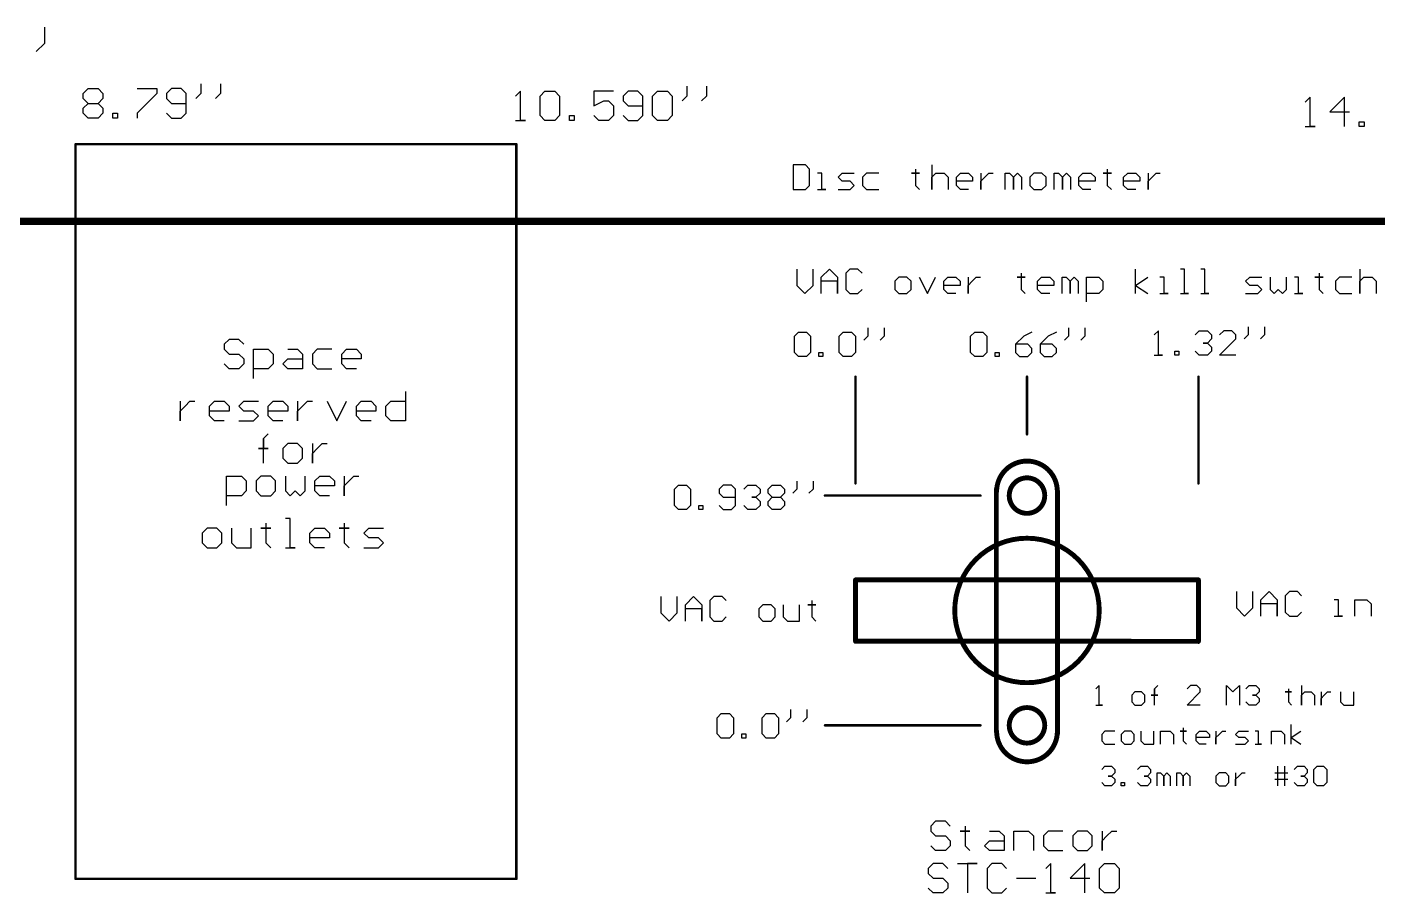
# Model space of a CAD drawing. Extents: x 0.1 to 22.4, y 0.2 to 23.3.
# Drawn here: x 10.59 to 16.11, y 12.63 to 16.16 of the extents above; entities that cross this region are included whole.
import ezdxf

# ---------------------------------------------------------------- set-up
doc = ezdxf.new("R2010")
doc.units = 0
doc.header["$MEASUREMENT"] = 0
for name, color, linetype in [('BOTTOMLAYER', 5, 'CONTINUOUS'), ('MECHANICAL1', 6, 'CONTINUOUS'), ('TOPOVERLAY', 2, 'CONTINUOUS')]:
    doc.layers.add(name, color=color, linetype=linetype)

msp = doc.modelspace()

# ---------------------------------------------------------------- linework, layer by layer
at = {"layer": 'BOTTOMLAYER'}
for p, q in [((14.9693, 13.475), (14.956, 13.4616)), ((14.9693, 13.395), (14.9693, 13.475)), ((15.1959, 13.4616), (15.2093, 13.475)), ((15.1959, 13.395), (15.1959, 13.4616)), ((15.1959, 13.4616), (15.1959, 13.435)), ((15.1959, 13.435), (15.1959, 13.4616)), ((15.3425, 13.475), (15.3292, 13.4616)), ((15.3692, 13.475), (15.3425, 13.475)), ((15.3825, 13.4616), (15.3692, 13.475)), ((15.3825, 13.4483), (15.3825, 13.4616)), ((15.4892, 13.395), (15.4892, 13.475)), ((15.4892, 13.475), (15.5158, 13.4483)), ((15.5158, 13.4483), (15.5425, 13.475)), ((15.5425, 13.475), (15.5425, 13.395)), ((15.5691, 13.4616), (15.5825, 13.475)), ((15.5825, 13.475), (15.6091, 13.475)), ((15.6091, 13.475), (15.6225, 13.4616)), ((15.6225, 13.4616), (15.6225, 13.4483)), ((15.7424, 13.4616), (15.7424, 13.4483)), ((15.7957, 13.475), (15.7957, 13.395)), ((15.1159, 13.4483), (15.1026, 13.435)), ((15.1026, 13.435), (15.1026, 13.4083)), ((15.1026, 13.4083), (15.1159, 13.395)), ((15.1426, 13.4483), (15.1159, 13.4483)), ((15.1559, 13.435), (15.1426, 13.4483)), ((15.1426, 13.395), (15.1559, 13.4083)), ((15.1559, 13.4083), (15.1559, 13.435)), ((15.1959, 13.435), (15.1826, 13.435)), ((15.1826, 13.435), (15.2093, 13.435)), ((15.2093, 13.435), (15.1959, 13.435)), ((15.3292, 13.395), (15.3825, 13.4483)), ((15.5825, 13.395), (15.5691, 13.4083)), ((15.6091, 13.435), (15.5958, 13.435)), ((15.5958, 13.435), (15.6091, 13.435)), ((15.6225, 13.4483), (15.6091, 13.435)), ((15.6091, 13.435), (15.6225, 13.4217)), ((15.6225, 13.4083), (15.6091, 13.395)), ((15.6225, 13.4217), (15.6225, 13.4083)), ((15.7424, 13.4483), (15.7291, 13.4483)), ((15.7291, 13.4483), (15.7557, 13.4483)), ((15.7557, 13.4483), (15.7424, 13.4483)), ((15.7424, 13.4483), (15.7424, 13.4083)), ((15.7424, 13.4083), (15.7557, 13.395)), ((15.7957, 13.435), (15.8091, 13.4483)), ((15.7957, 13.395), (15.7957, 13.435)), ((15.8091, 13.4483), (15.8357, 13.4483)), ((15.8357, 13.4483), (15.849, 13.435)), ((15.849, 13.435), (15.849, 13.395)), ((15.8757, 13.4483), (15.8757, 13.395)), ((15.8757, 13.4217), (15.889, 13.435)), ((15.8757, 13.395), (15.8757, 13.4217)), ((15.889, 13.435), (15.9024, 13.4483)), ((15.9024, 13.4483), (15.9157, 13.4483)), ((15.9557, 13.4483), (15.9557, 13.4083)), ((15.9557, 13.4083), (15.969, 13.395)), ((16.009, 13.395), (16.009, 13.4483)), ((14.956, 13.395), (14.9827, 13.395)), ((14.9827, 13.395), (14.9693, 13.395)), ((15.1159, 13.395), (15.1426, 13.395)), ((15.3825, 13.395), (15.3292, 13.395)), ((15.6091, 13.395), (15.5825, 13.395)), ((15.969, 13.395), (16.009, 13.395)), ((15.3132, 13.3016), (15.3132, 13.2883)), ((15.7531, 13.235), (15.7531, 13.315)), ((14.9933, 13.2883), (14.98, 13.275)), ((14.98, 13.275), (14.98, 13.2483)), ((14.98, 13.2483), (14.9933, 13.235)), ((15.0333, 13.2883), (14.9933, 13.2883)), ((15.0733, 13.2883), (15.06, 13.275)), ((15.06, 13.275), (15.06, 13.2483)), ((15.06, 13.2483), (15.0733, 13.235)), ((15.1, 13.2883), (15.0733, 13.2883)), ((15.1133, 13.275), (15.1, 13.2883)), ((15.1, 13.235), (15.1133, 13.2483)), ((15.1133, 13.2483), (15.1133, 13.275)), ((15.1399, 13.2883), (15.1399, 13.2483)), ((15.1399, 13.2483), (15.1533, 13.235)), ((15.1933, 13.235), (15.1933, 13.2883)), ((15.2199, 13.235), (15.2199, 13.2883)), ((15.2199, 13.2883), (15.2599, 13.2883)), ((15.2599, 13.2883), (15.2732, 13.275)), ((15.2732, 13.275), (15.2732, 13.235)), ((15.3132, 13.2883), (15.2999, 13.2883)), ((15.2999, 13.2883), (15.3266, 13.2883)), ((15.3266, 13.2883), (15.3132, 13.2883)), ((15.3132, 13.2883), (15.3132, 13.2483)), ((15.3132, 13.2483), (15.3266, 13.235)), ((15.3665, 13.275), (15.3799, 13.2883)), ((15.3665, 13.2483), (15.3665, 13.275)), ((15.4199, 13.2617), (15.3665, 13.2617)), ((15.3799, 13.235), (15.3665, 13.2483)), ((15.3799, 13.2883), (15.4065, 13.2883)), ((15.4065, 13.2883), (15.4199, 13.275)), ((15.4199, 13.275), (15.4199, 13.2617)), ((15.4465, 13.2883), (15.4465, 13.235)), ((15.4465, 13.2617), (15.4598, 13.275)), ((15.4465, 13.235), (15.4465, 13.2617)), ((15.4598, 13.275), (15.4732, 13.2883)), ((15.4732, 13.2883), (15.4865, 13.2883)), ((15.5265, 13.275), (15.5398, 13.2883)), ((15.5398, 13.2617), (15.5265, 13.275)), ((15.5398, 13.2883), (15.5798, 13.2883)), ((15.5665, 13.2617), (15.5398, 13.2617)), ((15.5798, 13.2483), (15.5665, 13.2617)), ((15.5665, 13.235), (15.5798, 13.2483)), ((15.6198, 13.2883), (15.6065, 13.2883)), ((15.6198, 13.235), (15.6198, 13.2883)), ((15.6731, 13.235), (15.6731, 13.2883)), ((15.6731, 13.2883), (15.7131, 13.2883)), ((15.7131, 13.2883), (15.7264, 13.275)), ((15.7264, 13.275), (15.7264, 13.235)), ((15.7531, 13.2617), (15.7931, 13.2883)), ((15.7531, 13.2617), (15.7931, 13.235)), ((14.9933, 13.235), (15.0333, 13.235)), ((15.0733, 13.235), (15.1, 13.235)), ((15.1533, 13.235), (15.1933, 13.235)), ((15.4065, 13.235), (15.3799, 13.235)), ((15.5265, 13.235), (15.5665, 13.235)), ((15.6065, 13.235), (15.6331, 13.235)), ((15.6331, 13.235), (15.6198, 13.235)), ((14.98, 13.1316), (14.9933, 13.145)), ((14.9933, 13.145), (15.02, 13.145)), ((15.02, 13.145), (15.0333, 13.1316)), ((15.0333, 13.1316), (15.0333, 13.1183)), ((15.1266, 13.1316), (15.1399, 13.145)), ((15.1399, 13.145), (15.1666, 13.145)), ((15.1666, 13.145), (15.1799, 13.1316)), ((15.1799, 13.1316), (15.1799, 13.1183)), ((15.6998, 13.065), (15.6998, 13.145)), ((15.7264, 13.145), (15.7264, 13.065)), ((15.7664, 13.1316), (15.7797, 13.145)), ((15.7797, 13.145), (15.8064, 13.145)), ((15.8064, 13.145), (15.8197, 13.1316)), ((15.8197, 13.1316), (15.8197, 13.1183)), ((15.8464, 13.1316), (15.8597, 13.145)), ((15.8464, 13.0783), (15.8464, 13.1316)), ((15.8597, 13.145), (15.8864, 13.145)), ((15.8864, 13.145), (15.8997, 13.1316)), ((15.8997, 13.1316), (15.8997, 13.0783)), ((14.9933, 13.065), (14.98, 13.0783)), ((15.02, 13.105), (15.0067, 13.105)), ((15.0067, 13.105), (15.02, 13.105)), ((15.0333, 13.1183), (15.02, 13.105)), ((15.02, 13.105), (15.0333, 13.0917)), ((15.0333, 13.0783), (15.02, 13.065)), ((15.0333, 13.0917), (15.0333, 13.0783)), ((15.06, 13.065), (15.06, 13.0783)), ((15.06, 13.0783), (15.0733, 13.0783)), ((15.0733, 13.0783), (15.0733, 13.065)), ((15.1399, 13.065), (15.1266, 13.0783)), ((15.1666, 13.105), (15.1533, 13.105)), ((15.1533, 13.105), (15.1666, 13.105)), ((15.1799, 13.1183), (15.1666, 13.105)), ((15.1666, 13.105), (15.1799, 13.0917)), ((15.1799, 13.0783), (15.1666, 13.065)), ((15.1799, 13.0917), (15.1799, 13.0783)), ((15.2066, 13.065), (15.2066, 13.1183)), ((15.2066, 13.1183), (15.2199, 13.1183)), ((15.2199, 13.1183), (15.2333, 13.105)), ((15.2333, 13.105), (15.2466, 13.1183)), ((15.2333, 13.105), (15.2333, 13.065)), ((15.2333, 13.065), (15.2333, 13.105)), ((15.2466, 13.1183), (15.2599, 13.105)), ((15.2599, 13.105), (15.2599, 13.065)), ((15.2866, 13.065), (15.2866, 13.1183)), ((15.2866, 13.1183), (15.2999, 13.1183)), ((15.2999, 13.1183), (15.3132, 13.105)), ((15.3132, 13.105), (15.3266, 13.1183)), ((15.3132, 13.105), (15.3132, 13.065)), ((15.3132, 13.065), (15.3132, 13.105)), ((15.3266, 13.1183), (15.3399, 13.105)), ((15.3399, 13.105), (15.3399, 13.065)), ((15.4598, 13.1183), (15.4465, 13.105)), ((15.4465, 13.105), (15.4465, 13.0783)), ((15.4465, 13.0783), (15.4598, 13.065)), ((15.4865, 13.1183), (15.4598, 13.1183)), ((15.4998, 13.105), (15.4865, 13.1183)), ((15.4865, 13.065), (15.4998, 13.0783)), ((15.4998, 13.0783), (15.4998, 13.105)), ((15.5265, 13.1183), (15.5265, 13.065)), ((15.5265, 13.0917), (15.5398, 13.105)), ((15.5265, 13.065), (15.5265, 13.0917)), ((15.5398, 13.105), (15.5531, 13.1183)), ((15.5531, 13.1183), (15.5665, 13.1183)), ((15.6864, 13.1183), (15.7264, 13.1183)), ((15.6864, 13.0917), (15.7398, 13.0917)), ((15.7264, 13.1183), (15.7398, 13.1183)), ((15.7797, 13.065), (15.7664, 13.0783)), ((15.8064, 13.105), (15.7931, 13.105)), ((15.7931, 13.105), (15.8064, 13.105)), ((15.8197, 13.1183), (15.8064, 13.105)), ((15.8064, 13.105), (15.8197, 13.0917)), ((15.8197, 13.0783), (15.8064, 13.065)), ((15.8197, 13.0917), (15.8197, 13.0783)), ((15.8597, 13.065), (15.8464, 13.0783)), ((15.8997, 13.0783), (15.8864, 13.065)), ((15.02, 13.065), (14.9933, 13.065)), ((15.0733, 13.065), (15.06, 13.065)), ((15.1666, 13.065), (15.1399, 13.065)), ((15.4598, 13.065), (15.4865, 13.065)), ((15.8064, 13.065), (15.7797, 13.065)), ((15.8864, 13.065), (15.8597, 13.065))]:
    msp.add_line(p, q, dxfattribs=at)
for points, const_width in [([(14.7475, 14.25, 1), (14.6025, 14.25, 1)], 0.02), ([(14.5975, 14.25, 1), (14.6075, 14.25, 1)], 0.01), ([(14.7425, 14.25, 1), (14.7525, 14.25, 1)], 0.01), ([(14.7475, 13.312, 1), (14.6025, 13.312, 1)], 0.02), ([(14.5975, 13.312, 1), (14.6075, 13.312, 1)], 0.01), ([(14.7425, 13.312, 1), (14.7525, 13.312, 1)], 0.01)]:
    msp.add_lwpolyline(points, format="xyb", close=True, dxfattribs=dict(at, const_width=const_width))
at = {"layer": 'MECHANICAL1'}
for p, q in [((10.8216, 15.8916), (10.8416, 15.9116)), ((10.8216, 15.8716), (10.8216, 15.8916)), ((10.8416, 15.9116), (10.8816, 15.9116)), ((10.8816, 15.9116), (10.9015, 15.8916)), ((10.9015, 15.8916), (10.9015, 15.8716)), ((11.0415, 15.9116), (11.1215, 15.9116)), ((11.1215, 15.8916), (11.0415, 15.8116)), ((11.1215, 15.9116), (11.1215, 15.8916)), ((11.1815, 15.9116), (11.1615, 15.8916)), ((11.1615, 15.8916), (11.1615, 15.8716)), ((11.2214, 15.9116), (11.1815, 15.9116)), ((11.2414, 15.8916), (11.2214, 15.9116)), ((11.2414, 15.8116), (11.2414, 15.8916)), ((11.3014, 15.8916), (11.2814, 15.8716)), ((11.3014, 15.9316), (11.3014, 15.8916)), ((11.3814, 15.8916), (11.3614, 15.8716)), ((11.3814, 15.9316), (11.3814, 15.8916)), ((12.6066, 15.9016), (12.5866, 15.8816)), ((12.6066, 15.7817), (12.6066, 15.9016)), ((12.6866, 15.8816), (12.7066, 15.9016)), ((12.7066, 15.9016), (12.7466, 15.9016)), ((12.7466, 15.9016), (12.7666, 15.8816)), ((12.9865, 15.9016), (12.9065, 15.9016)), ((12.9065, 15.9016), (12.9065, 15.8416)), ((13.0465, 15.9016), (13.0265, 15.8816)), ((13.0864, 15.9016), (13.0465, 15.9016)), ((13.1064, 15.8816), (13.0864, 15.9016)), ((13.1464, 15.8816), (13.1664, 15.9016)), ((13.1664, 15.9016), (13.2064, 15.9016)), ((13.2064, 15.9016), (13.2264, 15.8816)), ((13.2864, 15.9216), (13.2864, 15.8816)), ((13.3664, 15.9216), (13.3664, 15.8816)), ((10.8416, 15.8516), (10.8216, 15.8716)), ((10.8216, 15.8316), (10.8416, 15.8516)), ((10.8416, 15.8516), (10.8816, 15.8516)), ((10.9015, 15.8716), (10.8816, 15.8516)), ((10.8816, 15.8516), (10.9015, 15.8316)), ((11.1615, 15.8716), (11.1815, 15.8516)), ((11.1815, 15.8516), (11.2414, 15.8516)), ((12.6866, 15.8016), (12.6866, 15.8816)), ((12.7666, 15.8816), (12.7666, 15.8016)), ((12.9065, 15.8416), (12.9465, 15.8616)), ((12.9465, 15.8616), (12.9665, 15.8616)), ((12.9665, 15.8616), (12.9865, 15.8416)), ((12.9865, 15.8416), (12.9865, 15.8016)), ((13.0265, 15.8816), (13.0265, 15.8616)), ((13.0265, 15.8616), (13.0465, 15.8416)), ((13.0465, 15.8416), (13.1064, 15.8416)), ((13.1064, 15.8016), (13.1064, 15.8816)), ((13.1464, 15.8016), (13.1464, 15.8816)), ((13.2264, 15.8816), (13.2264, 15.8016)), ((13.2864, 15.8816), (13.2664, 15.8616)), ((13.3664, 15.8816), (13.3464, 15.8616)), ((15.8316, 15.8766), (15.8116, 15.8566)), ((15.8316, 15.7567), (15.8316, 15.8766)), ((15.9716, 15.8766), (15.9116, 15.8166)), ((15.9716, 15.7567), (15.9716, 15.8766)), ((10.8216, 15.8116), (10.8216, 15.8316)), ((10.8416, 15.7917), (10.8216, 15.8116)), ((10.8816, 15.7917), (10.8416, 15.7917)), ((10.9015, 15.8116), (10.8816, 15.7917)), ((10.9015, 15.8316), (10.9015, 15.8116)), ((10.9415, 15.7917), (10.9415, 15.8116)), ((10.9415, 15.8116), (10.9615, 15.8116)), ((10.9615, 15.7917), (10.9415, 15.7917)), ((10.9615, 15.8116), (10.9615, 15.7917)), ((11.0415, 15.8116), (11.0415, 15.7917)), ((11.1615, 15.8116), (11.1815, 15.7917)), ((11.1815, 15.7917), (11.2214, 15.7917)), ((11.2214, 15.7917), (11.2414, 15.8116)), ((12.5866, 15.7817), (12.6266, 15.7817)), ((12.6266, 15.7817), (12.6066, 15.7817)), ((12.7066, 15.7817), (12.6866, 15.8016)), ((12.7466, 15.7817), (12.7066, 15.7817)), ((12.7666, 15.8016), (12.7466, 15.7817)), ((12.8065, 15.7817), (12.8065, 15.8016)), ((12.8065, 15.8016), (12.8265, 15.8016)), ((12.8265, 15.7817), (12.8065, 15.7817)), ((12.8265, 15.8016), (12.8265, 15.7817)), ((12.9265, 15.7817), (12.9065, 15.8016)), ((12.9665, 15.7817), (12.9265, 15.7817)), ((12.9865, 15.8016), (12.9665, 15.7817)), ((13.0265, 15.8016), (13.0465, 15.7817)), ((13.0465, 15.7817), (13.0864, 15.7817)), ((13.0864, 15.7817), (13.1064, 15.8016)), ((13.1664, 15.7817), (13.1464, 15.8016)), ((13.2064, 15.7817), (13.1664, 15.7817)), ((13.2264, 15.8016), (13.2064, 15.7817)), ((15.9116, 15.8166), (15.9916, 15.8166)), ((15.8116, 15.7567), (15.8516, 15.7567)), ((15.8516, 15.7567), (15.8316, 15.7567)), ((16.0315, 15.7567), (16.0315, 15.7766)), ((16.0315, 15.7766), (16.0515, 15.7766)), ((16.0515, 15.7567), (16.0315, 15.7567)), ((16.0515, 15.7766), (16.0515, 15.7567))]:
    msp.add_line(p, q, dxfattribs=at)
for points, const_width in [([(10.79, 15.685), (12.59, 15.685)], 0.01), ([(10.79, 12.685), (10.79, 15.685)], 0.01), ([(12.59, 12.685), (12.59, 15.685)], 0.01), ([(2, 15.37), (18.45, 15.37)], 0.03), ([(13.975, 14.3), (13.975, 14.7355)], 0.01), ([(14.675, 14.5), (14.675, 14.7355)], 0.01), ([(15.375, 14.3), (15.375, 14.7355)], 0.01), ([(13.85, 14.25), (14.485, 14.25)], 0.01), ([(14.55, 13.287), (14.55, 14.275)], 0.02), ([(14.8, 13.28), (14.8, 14.267)], 0.02), ([(13.975, 13.655), (13.975, 13.906)], 0.02), ([(13.975, 13.906), (15.375, 13.906)], 0.02), ([(15.375, 13.6545), (15.375, 13.9055)], 0.02), ([(13.975, 13.656), (15.375, 13.655)], 0.02), ([(13.85, 13.312), (14.485, 13.312)], 0.01), ([(10.79, 12.685), (12.59, 12.685)], 0.01)]:
    msp.add_lwpolyline(points, dxfattribs=dict(at, const_width=const_width))
for points, const_width in [([(10.7875, 15.685, 1), (10.7925, 15.685, 1)], 0.005), ([(10.7875, 15.685, 1), (10.7925, 15.685, 1)], 0.005), ([(12.5875, 15.685, 1), (12.5925, 15.685, 1)], 0.005), ([(12.5875, 15.685, 1), (12.5925, 15.685, 1)], 0.005), ([(13.9725, 14.7355, 1), (13.9775, 14.7355, 1)], 0.005), ([(14.6725, 14.7355, 1), (14.6775, 14.7355, 1)], 0.005), ([(15.3725, 14.7355, 1), (15.3775, 14.7355, 1)], 0.005), ([(14.6725, 14.5, 1), (14.6775, 14.5, 1)], 0.005), ([(13.9725, 14.3, 1), (13.9775, 14.3, 1)], 0.005), ([(15.3725, 14.3, 1), (15.3775, 14.3, 1)], 0.005), ([(13.8475, 14.25, 1), (13.8525, 14.25, 1)], 0.005), ([(14.4825, 14.25, 1), (14.4875, 14.25, 1)], 0.005), ([(14.545, 14.275, 1), (14.555, 14.275, 1)], 0.01), ([(14.546, 14.267, 1), (14.556, 14.267, 1)], 0.01), ([(14.794, 14.267, 1), (14.804, 14.267, 1)], 0.01), ([(14.795, 14.267, 1), (14.805, 14.267, 1)], 0.01), ([(14.97, 13.781, 1), (14.38, 13.781, 1)], 0.02), ([(13.97, 13.906, 1), (13.98, 13.906, 1)], 0.01), ([(13.97, 13.906, 1), (13.98, 13.906, 1)], 0.01), ([(15.37, 13.906, 1), (15.38, 13.906, 1)], 0.01), ([(15.37, 13.9055, 1), (15.38, 13.9055, 1)], 0.01), ([(14.375, 13.781, 1), (14.385, 13.781, 1)], 0.01), ([(14.965, 13.781, 1), (14.975, 13.781, 1)], 0.01), ([(13.97, 13.656, 1), (13.98, 13.656, 1)], 0.01), ([(13.97, 13.655, 1), (13.98, 13.655, 1)], 0.01), ([(15.37, 13.655, 1), (15.38, 13.655, 1)], 0.01), ([(15.37, 13.6545, 1), (15.38, 13.6545, 1)], 0.01), ([(13.8475, 13.312, 1), (13.8525, 13.312, 1)], 0.005), ([(14.4825, 13.312, 1), (14.4875, 13.312, 1)], 0.005), ([(14.545, 13.287, 1), (14.555, 13.287, 1)], 0.01), ([(14.546, 13.287, 1), (14.556, 13.287, 1)], 0.01), ([(14.794, 13.287, 1), (14.804, 13.287, 1)], 0.01), ([(14.795, 13.28, 1), (14.805, 13.28, 1)], 0.01), ([(10.7875, 12.685, 1), (10.7925, 12.685, 1)], 0.005), ([(10.7875, 12.685, 1), (10.7925, 12.685, 1)], 0.005), ([(12.5875, 12.685, 1), (12.5925, 12.685, 1)], 0.005), ([(12.5875, 12.685, 1), (12.5925, 12.685, 1)], 0.005)]:
    msp.add_lwpolyline(points, format="xyb", close=True, dxfattribs=dict(at, const_width=const_width))
at = {"layer": 'MECHANICAL1', "const_width": 0.02}
for points in [[(14.551, 14.267, -1), (14.799, 14.267)], [(14.799, 13.287, -1), (14.551, 13.287)]]:
    msp.add_lwpolyline(points, format="xyb", dxfattribs=at)
at = {"layer": 'TOPOVERLAY'}
for p, q in [((10.663, 16.1633), (10.663, 16.0966)), ((10.663, 16.0966), (10.6297, 16.0633)), ((13.72, 15.6), (13.72, 15.5)), ((13.77, 15.6), (13.72, 15.6)), ((13.7866, 15.5833), (13.77, 15.6)), ((13.7866, 15.5167), (13.7866, 15.5833)), ((13.8366, 15.5666), (13.82, 15.5666)), ((13.8366, 15.5), (13.8366, 15.5666)), ((13.9033, 15.55), (13.9199, 15.5666)), ((13.9199, 15.5666), (13.9699, 15.5666)), ((14.0199, 15.5666), (14.0032, 15.55)), ((14.0699, 15.5666), (14.0199, 15.5666)), ((14.2198, 15.5666), (14.2032, 15.5666)), ((14.2032, 15.5666), (14.2365, 15.5666)), ((14.2198, 15.5833), (14.2198, 15.5666)), ((14.2365, 15.5666), (14.2198, 15.5666)), ((14.2198, 15.5666), (14.2198, 15.5167)), ((14.2865, 15.6), (14.2865, 15.5)), ((14.2865, 15.55), (14.3031, 15.5666)), ((14.3031, 15.5666), (14.3365, 15.5666)), ((14.3365, 15.5666), (14.3531, 15.55)), ((14.3865, 15.55), (14.4031, 15.5666)), ((14.4031, 15.5666), (14.4364, 15.5666)), ((14.4364, 15.5666), (14.4531, 15.55)), ((14.4864, 15.5666), (14.4864, 15.5)), ((14.5031, 15.55), (14.5197, 15.5666)), ((14.5197, 15.5666), (14.5364, 15.5666)), ((14.5864, 15.5), (14.5864, 15.5666)), ((14.5864, 15.5666), (14.603, 15.5666)), ((14.603, 15.5666), (14.6197, 15.55)), ((14.6197, 15.55), (14.6364, 15.5666)), ((14.6364, 15.5666), (14.653, 15.55)), ((14.703, 15.5666), (14.6864, 15.55)), ((14.7363, 15.5666), (14.703, 15.5666)), ((14.753, 15.55), (14.7363, 15.5666)), ((14.7863, 15.5), (14.7863, 15.5666)), ((14.7863, 15.5666), (14.803, 15.5666)), ((14.803, 15.5666), (14.8196, 15.55)), ((14.8196, 15.55), (14.8363, 15.5666)), ((14.8363, 15.5666), (14.853, 15.55)), ((14.8863, 15.55), (14.903, 15.5666)), ((14.903, 15.5666), (14.9363, 15.5666)), ((14.9363, 15.5666), (14.9529, 15.55)), ((15.0029, 15.5666), (14.9863, 15.5666)), ((14.9863, 15.5666), (15.0196, 15.5666)), ((15.0029, 15.5833), (15.0029, 15.5666)), ((15.0196, 15.5666), (15.0029, 15.5666)), ((15.0029, 15.5666), (15.0029, 15.5167)), ((15.0696, 15.55), (15.0862, 15.5666)), ((15.0862, 15.5666), (15.1195, 15.5666)), ((15.1195, 15.5666), (15.1362, 15.55)), ((15.1695, 15.5666), (15.1695, 15.5)), ((15.1862, 15.55), (15.2029, 15.5666)), ((15.2029, 15.5666), (15.2195, 15.5666)), ((13.77, 15.5), (13.7866, 15.5167)), ((13.9199, 15.5333), (13.9033, 15.55)), ((13.9533, 15.5333), (13.9199, 15.5333)), ((13.9699, 15.5167), (13.9533, 15.5333)), ((13.9533, 15.5), (13.9699, 15.5167)), ((14.0032, 15.55), (14.0032, 15.5167)), ((14.0032, 15.5167), (14.0199, 15.5)), ((14.2198, 15.5167), (14.2365, 15.5)), ((14.2865, 15.5), (14.2865, 15.55)), ((14.3531, 15.55), (14.3531, 15.5)), ((14.3865, 15.5167), (14.3865, 15.55)), ((14.4531, 15.5333), (14.3865, 15.5333)), ((14.4031, 15.5), (14.3865, 15.5167)), ((14.4531, 15.55), (14.4531, 15.5333)), ((14.4864, 15.5333), (14.5031, 15.55)), ((14.4864, 15.5), (14.4864, 15.5333)), ((14.6197, 15.55), (14.6197, 15.5)), ((14.6197, 15.5), (14.6197, 15.55)), ((14.653, 15.55), (14.653, 15.5)), ((14.6864, 15.55), (14.6864, 15.5167)), ((14.6864, 15.5167), (14.703, 15.5)), ((14.7363, 15.5), (14.753, 15.5167)), ((14.753, 15.5167), (14.753, 15.55)), ((14.8196, 15.55), (14.8196, 15.5)), ((14.8196, 15.5), (14.8196, 15.55)), ((14.853, 15.55), (14.853, 15.5)), ((14.8863, 15.5167), (14.8863, 15.55)), ((14.9529, 15.5333), (14.8863, 15.5333)), ((14.903, 15.5), (14.8863, 15.5167)), ((14.9529, 15.55), (14.9529, 15.5333)), ((15.0029, 15.5167), (15.0196, 15.5)), ((15.0696, 15.5167), (15.0696, 15.55)), ((15.1362, 15.5333), (15.0696, 15.5333)), ((15.0862, 15.5), (15.0696, 15.5167)), ((15.1362, 15.55), (15.1362, 15.5333)), ((15.1695, 15.5333), (15.1862, 15.55)), ((15.1695, 15.5), (15.1695, 15.5333)), ((13.72, 15.5), (13.77, 15.5)), ((13.82, 15.5), (13.8533, 15.5)), ((13.8533, 15.5), (13.8366, 15.5)), ((13.9033, 15.5), (13.9533, 15.5)), ((14.0199, 15.5), (14.0699, 15.5)), ((14.4364, 15.5), (14.4031, 15.5)), ((14.703, 15.5), (14.7363, 15.5)), ((14.9363, 15.5), (14.903, 15.5)), ((15.1195, 15.5), (15.0862, 15.5)), ((13.735, 15.175), (13.735, 15.1083)), ((13.8016, 15.1083), (13.8016, 15.175)), ((13.835, 15.1416), (13.8683, 15.175)), ((13.8683, 15.175), (13.9016, 15.1416)), ((13.9516, 15.175), (13.9349, 15.1583)), ((13.9849, 15.175), (13.9516, 15.175)), ((14.0016, 15.1583), (13.9849, 15.175)), ((15.1179, 15.075), (15.1179, 15.175)), ((15.3178, 15.175), (15.3012, 15.175)), ((15.3178, 15.075), (15.3178, 15.175)), ((15.4011, 15.175), (15.3845, 15.175)), ((15.4011, 15.075), (15.4011, 15.175)), ((16.0343, 15.175), (16.0343, 15.075)), ((13.835, 15.075), (13.835, 15.1416)), ((13.9016, 15.125), (13.835, 15.125)), ((13.9016, 15.1416), (13.9016, 15.075)), ((13.9016, 15.075), (13.9016, 15.125)), ((13.9349, 15.1583), (13.9349, 15.0917)), ((14.1515, 15.1416), (14.1349, 15.125)), ((14.1349, 15.125), (14.1349, 15.0917)), ((14.1849, 15.1416), (14.1515, 15.1416)), ((14.2015, 15.125), (14.1849, 15.1416)), ((14.2015, 15.0917), (14.2015, 15.125)), ((14.2348, 15.1416), (14.2682, 15.075)), ((14.2682, 15.075), (14.3015, 15.1416)), ((14.3348, 15.125), (14.3515, 15.1416)), ((14.3348, 15.0917), (14.3348, 15.125)), ((14.3515, 15.1416), (14.3848, 15.1416)), ((14.3848, 15.1416), (14.4015, 15.125)), ((14.4015, 15.125), (14.4015, 15.1083)), ((14.4348, 15.1416), (14.4348, 15.075)), ((14.4348, 15.1083), (14.4514, 15.125)), ((14.4514, 15.125), (14.4681, 15.1416)), ((14.4681, 15.1416), (14.4848, 15.1416)), ((14.6514, 15.1416), (14.6347, 15.1416)), ((14.6347, 15.1416), (14.668, 15.1416)), ((14.6514, 15.1583), (14.6514, 15.1416)), ((14.668, 15.1416), (14.6514, 15.1416)), ((14.6514, 15.1416), (14.6514, 15.0917)), ((14.718, 15.125), (14.7347, 15.1416)), ((14.718, 15.0917), (14.718, 15.125)), ((14.7347, 15.1416), (14.768, 15.1416)), ((14.768, 15.1416), (14.7847, 15.125)), ((14.7847, 15.125), (14.7847, 15.1083)), ((14.818, 15.075), (14.818, 15.1416)), ((14.818, 15.1416), (14.8346, 15.1416)), ((14.8346, 15.1416), (14.8513, 15.125)), ((14.8513, 15.125), (14.868, 15.1416)), ((14.8513, 15.125), (14.8513, 15.075)), ((14.8513, 15.075), (14.8513, 15.125)), ((14.868, 15.1416), (14.8846, 15.125)), ((14.8846, 15.125), (14.8846, 15.075)), ((14.918, 15.0417), (14.918, 15.1416)), ((14.918, 15.1416), (14.9679, 15.1416)), ((14.9679, 15.1416), (14.9846, 15.125)), ((14.9846, 15.125), (14.9846, 15.0917)), ((15.1179, 15.1083), (15.1679, 15.1416)), ((15.2345, 15.1416), (15.2179, 15.1416)), ((15.2345, 15.075), (15.2345, 15.1416)), ((15.5677, 15.125), (15.5844, 15.1416)), ((15.5844, 15.1083), (15.5677, 15.125)), ((15.5844, 15.1416), (15.6344, 15.1416)), ((15.6677, 15.1416), (15.6677, 15.0917)), ((15.7344, 15.0917), (15.7344, 15.1416)), ((15.7843, 15.1416), (15.7677, 15.1416)), ((15.7843, 15.075), (15.7843, 15.1416)), ((15.8676, 15.1416), (15.851, 15.1416)), ((15.851, 15.1416), (15.8843, 15.1416)), ((15.8676, 15.1583), (15.8676, 15.1416)), ((15.8843, 15.1416), (15.8676, 15.1416)), ((15.8676, 15.1416), (15.8676, 15.0917)), ((15.951, 15.1416), (15.9343, 15.125)), ((15.9343, 15.125), (15.9343, 15.0917)), ((16.0009, 15.1416), (15.951, 15.1416)), ((16.0343, 15.125), (16.0509, 15.1416)), ((16.0343, 15.075), (16.0343, 15.125)), ((16.0509, 15.1416), (16.0842, 15.1416)), ((16.0842, 15.1416), (16.1009, 15.125)), ((16.1009, 15.125), (16.1009, 15.075)), ((13.735, 15.1083), (13.7683, 15.075)), ((13.7683, 15.075), (13.8016, 15.1083)), ((13.9349, 15.0917), (13.9516, 15.075)), ((13.9516, 15.075), (13.9849, 15.075)), ((13.9849, 15.075), (14.0016, 15.0917)), ((14.1349, 15.0917), (14.1515, 15.075)), ((14.1515, 15.075), (14.1849, 15.075)), ((14.1849, 15.075), (14.2015, 15.0917)), ((14.4015, 15.1083), (14.3348, 15.1083)), ((14.3515, 15.075), (14.3348, 15.0917)), ((14.3848, 15.075), (14.3515, 15.075)), ((14.4348, 15.075), (14.4348, 15.1083)), ((14.6514, 15.0917), (14.668, 15.075)), ((14.7847, 15.1083), (14.718, 15.1083)), ((14.7347, 15.075), (14.718, 15.0917)), ((14.768, 15.075), (14.7347, 15.075)), ((14.9679, 15.075), (14.918, 15.075)), ((14.9846, 15.0917), (14.9679, 15.075)), ((15.1179, 15.1083), (15.1679, 15.075)), ((15.2179, 15.075), (15.2512, 15.075)), ((15.2512, 15.075), (15.2345, 15.075)), ((15.3012, 15.075), (15.3345, 15.075)), ((15.3345, 15.075), (15.3178, 15.075)), ((15.3845, 15.075), (15.4178, 15.075)), ((15.4178, 15.075), (15.4011, 15.075)), ((15.5677, 15.075), (15.6177, 15.075)), ((15.6177, 15.1083), (15.5844, 15.1083)), ((15.6344, 15.0917), (15.6177, 15.1083)), ((15.6177, 15.075), (15.6344, 15.0917)), ((15.6677, 15.0917), (15.6844, 15.075)), ((15.6844, 15.075), (15.701, 15.0917)), ((15.701, 15.0917), (15.7177, 15.075)), ((15.7177, 15.075), (15.7344, 15.0917)), ((15.7677, 15.075), (15.801, 15.075)), ((15.801, 15.075), (15.7843, 15.075)), ((15.8676, 15.0917), (15.8843, 15.075)), ((15.9343, 15.0917), (15.951, 15.075)), ((15.951, 15.075), (16.0009, 15.075)), ((13.725, 14.9013), (13.7417, 14.918)), ((13.725, 14.8347), (13.725, 14.9013)), ((13.7417, 14.918), (13.775, 14.918)), ((13.775, 14.918), (13.7916, 14.9013)), ((13.7916, 14.9013), (13.7916, 14.8347)), ((13.9083, 14.9013), (13.9249, 14.918)), ((13.9083, 14.8347), (13.9083, 14.9013)), ((13.9249, 14.918), (13.9583, 14.918)), ((13.9583, 14.918), (13.9749, 14.9013)), ((13.9749, 14.9013), (13.9749, 14.8347)), ((14.0249, 14.9013), (14.0082, 14.8846)), ((14.0249, 14.9346), (14.0249, 14.9013)), ((14.0915, 14.9013), (14.0749, 14.8846)), ((14.0915, 14.9346), (14.0915, 14.9013)), ((14.445, 14.9013), (14.4617, 14.918)), ((14.445, 14.8347), (14.445, 14.9013)), ((14.4617, 14.918), (14.495, 14.918)), ((14.495, 14.918), (14.5116, 14.9013)), ((14.5116, 14.9013), (14.5116, 14.8347)), ((14.6616, 14.9013), (14.6283, 14.868)), ((14.6949, 14.918), (14.6616, 14.9013)), ((14.7616, 14.9013), (14.7282, 14.868)), ((14.7949, 14.918), (14.7616, 14.9013)), ((14.8449, 14.9013), (14.8282, 14.8846)), ((14.8449, 14.9346), (14.8449, 14.9013)), ((14.9115, 14.9013), (14.8949, 14.8846)), ((14.9115, 14.9346), (14.9115, 14.9013)), ((15.2117, 14.923), (15.195, 14.9063)), ((15.2117, 14.823), (15.2117, 14.923)), ((15.3616, 14.9063), (15.3783, 14.923)), ((15.3783, 14.923), (15.4116, 14.923)), ((15.4116, 14.923), (15.4283, 14.9063)), ((15.4283, 14.9063), (15.4283, 14.8896)), ((15.4782, 14.923), (15.4616, 14.9063)), ((15.5116, 14.923), (15.4782, 14.923)), ((15.5282, 14.9063), (15.5116, 14.923)), ((15.5282, 14.8896), (15.5282, 14.9063)), ((15.5782, 14.9063), (15.5615, 14.8896)), ((15.5782, 14.9396), (15.5782, 14.9063)), ((15.6449, 14.9063), (15.6282, 14.8896)), ((15.6449, 14.9396), (15.6449, 14.9063)), ((11.4169, 14.888), (11.3969, 14.868)), ((11.3969, 14.868), (11.3969, 14.848)), ((11.3969, 14.848), (11.4169, 14.828)), ((11.4569, 14.888), (11.4169, 14.888)), ((11.4769, 14.868), (11.4569, 14.888)), ((11.5169, 14.728), (11.5169, 14.848)), ((11.5169, 14.848), (11.5769, 14.848)), ((11.5769, 14.848), (11.5969, 14.828)), ((11.6569, 14.848), (11.6968, 14.848)), ((11.6968, 14.848), (11.7168, 14.828)), ((11.7768, 14.848), (11.7568, 14.828)), ((11.8368, 14.848), (11.7768, 14.848)), ((11.8768, 14.828), (11.8968, 14.848)), ((11.8968, 14.848), (11.9368, 14.848)), ((11.9368, 14.848), (11.9568, 14.828)), ((14.6283, 14.868), (14.6283, 14.8347)), ((14.6783, 14.868), (14.6283, 14.868)), ((14.6949, 14.8513), (14.6783, 14.868)), ((14.6949, 14.8347), (14.6949, 14.8513)), ((14.7282, 14.868), (14.7282, 14.8347)), ((14.7782, 14.868), (14.7282, 14.868)), ((14.7949, 14.8513), (14.7782, 14.868)), ((14.7949, 14.8347), (14.7949, 14.8513)), ((15.2783, 14.823), (15.2783, 14.8397)), ((15.2783, 14.8397), (15.295, 14.8397)), ((15.295, 14.8397), (15.295, 14.823)), ((15.3783, 14.823), (15.3616, 14.8397)), ((15.4116, 14.873), (15.3949, 14.873)), ((15.3949, 14.873), (15.4116, 14.873)), ((15.4283, 14.8896), (15.4116, 14.873)), ((15.4116, 14.873), (15.4283, 14.8563)), ((15.4283, 14.8397), (15.4116, 14.823)), ((15.4283, 14.8563), (15.4283, 14.8397)), ((15.4616, 14.823), (15.5282, 14.8896)), ((11.4169, 14.768), (11.3969, 14.788)), ((11.4169, 14.828), (11.4569, 14.828)), ((11.4569, 14.828), (11.4769, 14.808)), ((11.4769, 14.788), (11.4569, 14.768)), ((11.4769, 14.808), (11.4769, 14.788)), ((11.5969, 14.788), (11.5769, 14.768)), ((11.5969, 14.828), (11.5969, 14.788)), ((11.6369, 14.788), (11.6569, 14.808)), ((11.6569, 14.768), (11.6369, 14.788)), ((11.6569, 14.808), (11.7168, 14.808)), ((11.7168, 14.828), (11.7168, 14.768)), ((11.7568, 14.828), (11.7568, 14.788)), ((11.7568, 14.788), (11.7768, 14.768)), ((11.8768, 14.788), (11.8768, 14.828)), ((11.9568, 14.808), (11.8768, 14.808)), ((11.8968, 14.768), (11.8768, 14.788)), ((11.9568, 14.828), (11.9568, 14.808)), ((13.7417, 14.818), (13.725, 14.8347)), ((13.775, 14.818), (13.7417, 14.818)), ((13.7916, 14.8347), (13.775, 14.818)), ((13.825, 14.818), (13.825, 14.8347)), ((13.825, 14.8347), (13.8416, 14.8347)), ((13.8416, 14.818), (13.825, 14.818)), ((13.8416, 14.8347), (13.8416, 14.818)), ((13.9249, 14.818), (13.9083, 14.8347)), ((13.9583, 14.818), (13.9249, 14.818)), ((13.9749, 14.8347), (13.9583, 14.818)), ((14.4617, 14.818), (14.445, 14.8347)), ((14.495, 14.818), (14.4617, 14.818)), ((14.5116, 14.8347), (14.495, 14.818)), ((14.545, 14.818), (14.545, 14.8347)), ((14.545, 14.8347), (14.5616, 14.8347)), ((14.5616, 14.818), (14.545, 14.818)), ((14.5616, 14.8347), (14.5616, 14.818)), ((14.6283, 14.8347), (14.6449, 14.818)), ((14.6449, 14.818), (14.6783, 14.818)), ((14.6783, 14.818), (14.6949, 14.8347)), ((14.7282, 14.8347), (14.7449, 14.818)), ((14.7449, 14.818), (14.7782, 14.818)), ((14.7782, 14.818), (14.7949, 14.8347)), ((15.195, 14.823), (15.2283, 14.823)), ((15.2283, 14.823), (15.2117, 14.823)), ((15.295, 14.823), (15.2783, 14.823)), ((15.4116, 14.823), (15.3783, 14.823)), ((15.5282, 14.823), (15.4616, 14.823)), ((11.4569, 14.768), (11.4169, 14.768)), ((11.5769, 14.768), (11.5169, 14.768)), ((11.7168, 14.768), (11.6569, 14.768)), ((11.7768, 14.768), (11.8368, 14.768)), ((11.9368, 14.768), (11.8968, 14.768)), ((12.1367, 14.6752), (12.1367, 14.5553)), ((11.217, 14.6352), (11.217, 14.5553)), ((11.237, 14.6152), (11.257, 14.6352)), ((11.257, 14.6352), (11.277, 14.6352)), ((11.337, 14.6152), (11.357, 14.6352)), ((11.357, 14.6352), (11.3969, 14.6352)), ((11.3969, 14.6352), (11.4169, 14.6152)), ((11.4569, 14.6152), (11.4769, 14.6352)), ((11.4769, 14.6352), (11.5369, 14.6352)), ((11.5769, 14.6152), (11.5969, 14.6352)), ((11.5969, 14.6352), (11.6369, 14.6352)), ((11.6369, 14.6352), (11.6569, 14.6152)), ((11.6968, 14.6352), (11.6968, 14.5553)), ((11.7168, 14.6152), (11.7368, 14.6352)), ((11.7368, 14.6352), (11.7568, 14.6352)), ((11.8168, 14.6352), (11.8568, 14.5553)), ((11.8568, 14.5553), (11.8968, 14.6352)), ((11.9368, 14.6152), (11.9568, 14.6352)), ((11.9568, 14.6352), (11.9967, 14.6352)), ((11.9967, 14.6352), (12.0167, 14.6152)), ((12.0567, 14.6152), (12.0767, 14.6352)), ((12.0767, 14.6352), (12.1367, 14.6352)), ((11.217, 14.5952), (11.237, 14.6152)), ((11.217, 14.5553), (11.217, 14.5952)), ((11.337, 14.5753), (11.337, 14.6152)), ((11.4169, 14.5952), (11.337, 14.5952)), ((11.357, 14.5553), (11.337, 14.5753)), ((11.4169, 14.6152), (11.4169, 14.5952)), ((11.4769, 14.5952), (11.4569, 14.6152)), ((11.5169, 14.5952), (11.4769, 14.5952)), ((11.5369, 14.5753), (11.5169, 14.5952)), ((11.5169, 14.5553), (11.5369, 14.5753)), ((11.5769, 14.5753), (11.5769, 14.6152)), ((11.6569, 14.5952), (11.5769, 14.5952)), ((11.5969, 14.5553), (11.5769, 14.5753)), ((11.6569, 14.6152), (11.6569, 14.5952)), ((11.6968, 14.5952), (11.7168, 14.6152)), ((11.6968, 14.5553), (11.6968, 14.5952)), ((11.9368, 14.5753), (11.9368, 14.6152)), ((12.0167, 14.5952), (11.9368, 14.5952)), ((11.9568, 14.5553), (11.9368, 14.5753)), ((12.0167, 14.6152), (12.0167, 14.5952)), ((12.0567, 14.5753), (12.0567, 14.6152)), ((12.0767, 14.5553), (12.0567, 14.5753)), ((11.3969, 14.5553), (11.357, 14.5553)), ((11.4569, 14.5553), (11.5169, 14.5553)), ((11.6369, 14.5553), (11.5969, 14.5553)), ((11.9967, 14.5553), (11.9568, 14.5553)), ((12.1367, 14.5553), (12.0767, 14.5553)), ((11.5569, 14.4825), (11.5769, 14.5025)), ((11.5569, 14.3825), (11.5569, 14.4825)), ((11.5569, 14.4825), (11.5569, 14.4425)), ((11.5569, 14.4425), (11.5569, 14.4825)), ((11.6569, 14.4625), (11.6369, 14.4425)), ((11.6968, 14.4625), (11.6569, 14.4625)), ((11.7168, 14.4425), (11.6968, 14.4625)), ((11.7568, 14.4625), (11.7568, 14.3825)), ((11.7768, 14.4425), (11.7968, 14.4625)), ((11.7968, 14.4625), (11.8168, 14.4625)), ((11.5569, 14.4425), (11.5369, 14.4425)), ((11.5369, 14.4425), (11.5769, 14.4425)), ((11.5769, 14.4425), (11.5569, 14.4425)), ((11.6369, 14.4425), (11.6369, 14.4025)), ((11.6369, 14.4025), (11.6569, 14.3825)), ((11.6968, 14.3825), (11.7168, 14.4025)), ((11.7168, 14.4025), (11.7168, 14.4425)), ((11.7568, 14.4225), (11.7768, 14.4425)), ((11.7568, 14.3825), (11.7568, 14.4225)), ((11.6569, 14.3825), (11.6968, 14.3825)), ((11.4069, 14.2098), (11.4069, 14.3297)), ((11.4069, 14.3297), (11.4669, 14.3297)), ((11.4669, 14.3297), (11.4869, 14.3097)), ((11.4869, 14.3097), (11.4869, 14.2697)), ((11.5469, 14.3297), (11.5269, 14.3097)), ((11.5269, 14.3097), (11.5269, 14.2697)), ((11.5869, 14.3297), (11.5469, 14.3297)), ((11.6069, 14.3097), (11.5869, 14.3297)), ((11.6069, 14.2697), (11.6069, 14.3097)), ((11.6469, 14.3297), (11.6469, 14.2697)), ((11.7268, 14.2697), (11.7268, 14.3297)), ((11.7668, 14.3097), (11.7868, 14.3297)), ((11.7668, 14.2697), (11.7668, 14.3097)), ((11.8468, 14.2897), (11.7668, 14.2897)), ((11.7868, 14.3297), (11.8268, 14.3297)), ((11.8268, 14.3297), (11.8468, 14.3097)), ((11.8468, 14.3097), (11.8468, 14.2897)), ((11.8868, 14.3297), (11.8868, 14.2497)), ((11.8868, 14.2897), (11.9068, 14.3097)), ((11.8868, 14.2497), (11.8868, 14.2897)), ((11.9068, 14.3097), (11.9268, 14.3297)), ((11.9268, 14.3297), (11.9468, 14.3297)), ((13.235, 14.2763), (13.2517, 14.293)), ((13.2517, 14.293), (13.285, 14.293)), ((13.285, 14.293), (13.3016, 14.2763)), ((13.4349, 14.293), (13.4183, 14.2763)), ((13.4683, 14.293), (13.4349, 14.293)), ((13.4849, 14.2763), (13.4683, 14.293)), ((13.5182, 14.2763), (13.5349, 14.293)), ((13.5349, 14.293), (13.5682, 14.293)), ((13.5682, 14.293), (13.5849, 14.2763)), ((13.6182, 14.2763), (13.6349, 14.293)), ((13.6349, 14.293), (13.6682, 14.293)), ((13.6682, 14.293), (13.6849, 14.2763)), ((13.7348, 14.3096), (13.7348, 14.2763)), ((13.8015, 14.3096), (13.8015, 14.2763)), ((11.4669, 14.2497), (11.4069, 14.2497)), ((11.4869, 14.2697), (11.4669, 14.2497)), ((11.5269, 14.2697), (11.5469, 14.2497)), ((11.5469, 14.2497), (11.5869, 14.2497)), ((11.5869, 14.2497), (11.6069, 14.2697)), ((11.6469, 14.2697), (11.6669, 14.2497)), ((11.6669, 14.2497), (11.6868, 14.2697)), ((11.6868, 14.2697), (11.7068, 14.2497)), ((11.7068, 14.2497), (11.7268, 14.2697)), ((11.7868, 14.2497), (11.7668, 14.2697)), ((11.8268, 14.2497), (11.7868, 14.2497)), ((13.235, 14.2097), (13.235, 14.2763)), ((13.3016, 14.2763), (13.3016, 14.2097)), ((13.4183, 14.2763), (13.4183, 14.2596)), ((13.4183, 14.2596), (13.4349, 14.243)), ((13.4349, 14.243), (13.4849, 14.243)), ((13.4849, 14.2097), (13.4849, 14.2763)), ((13.5682, 14.243), (13.5516, 14.243)), ((13.5516, 14.243), (13.5682, 14.243)), ((13.5849, 14.2596), (13.5682, 14.243)), ((13.5682, 14.243), (13.5849, 14.2263)), ((13.5849, 14.2763), (13.5849, 14.2596)), ((13.6182, 14.2596), (13.6182, 14.2763)), ((13.6349, 14.243), (13.6182, 14.2596)), ((13.6182, 14.2263), (13.6349, 14.243)), ((13.6349, 14.243), (13.6682, 14.243)), ((13.6849, 14.2596), (13.6682, 14.243)), ((13.6682, 14.243), (13.6849, 14.2263)), ((13.6849, 14.2763), (13.6849, 14.2596)), ((13.7348, 14.2763), (13.7182, 14.2596)), ((13.8015, 14.2763), (13.7848, 14.2596)), ((13.2517, 14.193), (13.235, 14.2097)), ((13.285, 14.193), (13.2517, 14.193)), ((13.3016, 14.2097), (13.285, 14.193)), ((13.335, 14.193), (13.335, 14.2097)), ((13.335, 14.2097), (13.3516, 14.2097)), ((13.3516, 14.193), (13.335, 14.193)), ((13.3516, 14.2097), (13.3516, 14.193)), ((13.4183, 14.2097), (13.4349, 14.193)), ((13.4349, 14.193), (13.4683, 14.193)), ((13.4683, 14.193), (13.4849, 14.2097)), ((13.5349, 14.193), (13.5182, 14.2097)), ((13.5682, 14.193), (13.5349, 14.193)), ((13.5849, 14.2097), (13.5682, 14.193)), ((13.5849, 14.2263), (13.5849, 14.2097)), ((13.6182, 14.2097), (13.6182, 14.2263)), ((13.6349, 14.193), (13.6182, 14.2097)), ((13.6682, 14.193), (13.6349, 14.193)), ((13.6849, 14.2097), (13.6682, 14.193)), ((13.6849, 14.2263), (13.6849, 14.2097)), ((11.5669, 14.137), (11.5669, 14.117)), ((11.6669, 14.157), (11.6469, 14.157)), ((11.6669, 14.037), (11.6669, 14.157)), ((11.8868, 14.137), (11.8868, 14.117)), ((11.327, 14.117), (11.307, 14.097)), ((11.307, 14.097), (11.307, 14.057)), ((11.367, 14.117), (11.327, 14.117)), ((11.3869, 14.097), (11.367, 14.117)), ((11.3869, 14.057), (11.3869, 14.097)), ((11.4269, 14.117), (11.4269, 14.057)), ((11.5069, 14.037), (11.5069, 14.117)), ((11.5669, 14.117), (11.5469, 14.117)), ((11.5469, 14.117), (11.5869, 14.117)), ((11.5869, 14.117), (11.5669, 14.117)), ((11.5669, 14.117), (11.5669, 14.057)), ((11.7468, 14.097), (11.7668, 14.117)), ((11.7468, 14.057), (11.7468, 14.097)), ((11.8268, 14.077), (11.7468, 14.077)), ((11.7668, 14.117), (11.8068, 14.117)), ((11.8068, 14.117), (11.8268, 14.097)), ((11.8268, 14.097), (11.8268, 14.077)), ((11.8868, 14.117), (11.8668, 14.117)), ((11.8668, 14.117), (11.9068, 14.117)), ((11.9068, 14.117), (11.8868, 14.117)), ((11.8868, 14.117), (11.8868, 14.057)), ((11.9668, 14.097), (11.9868, 14.117)), ((11.9868, 14.077), (11.9668, 14.097)), ((11.9868, 14.117), (12.0467, 14.117)), ((12.0267, 14.077), (11.9868, 14.077)), ((12.0467, 14.057), (12.0267, 14.077)), ((11.307, 14.057), (11.327, 14.037)), ((11.327, 14.037), (11.367, 14.037)), ((11.367, 14.037), (11.3869, 14.057)), ((11.4269, 14.057), (11.4469, 14.037)), ((11.4469, 14.037), (11.5069, 14.037)), ((11.5669, 14.057), (11.5869, 14.037)), ((11.6469, 14.037), (11.6868, 14.037)), ((11.6868, 14.037), (11.6669, 14.037)), ((11.7668, 14.037), (11.7468, 14.057)), ((11.8068, 14.037), (11.7668, 14.037)), ((11.8868, 14.057), (11.9068, 14.037)), ((11.9668, 14.037), (12.0267, 14.037)), ((12.0267, 14.037), (12.0467, 14.057)), ((15.53, 13.858), (15.53, 13.7913)), ((15.5966, 13.7913), (15.5966, 13.858)), ((15.63, 13.8246), (15.6633, 13.858)), ((15.6633, 13.858), (15.6966, 13.8246)), ((15.7466, 13.858), (15.7299, 13.8413)), ((15.7799, 13.858), (15.7466, 13.858)), ((15.7966, 13.8413), (15.7799, 13.858)), ((13.18, 13.838), (13.18, 13.7713)), ((13.2466, 13.7713), (13.2466, 13.838)), ((13.28, 13.8046), (13.3133, 13.838)), ((13.28, 13.738), (13.28, 13.8046)), ((13.3133, 13.838), (13.3466, 13.8046)), ((13.3466, 13.8046), (13.3466, 13.738)), ((13.3966, 13.838), (13.3799, 13.8213)), ((13.3799, 13.8213), (13.3799, 13.7547)), ((13.4299, 13.838), (13.3966, 13.838)), ((13.4466, 13.8213), (13.4299, 13.838)), ((13.5965, 13.8046), (13.5799, 13.788)), ((13.6299, 13.8046), (13.5965, 13.8046)), ((13.6465, 13.788), (13.6299, 13.8046)), ((13.6798, 13.8046), (13.6798, 13.7547)), ((13.7465, 13.738), (13.7465, 13.8046)), ((13.7965, 13.8046), (13.7798, 13.8046)), ((13.7798, 13.8046), (13.8131, 13.8046)), ((13.7965, 13.8213), (13.7965, 13.8046)), ((13.8131, 13.8046), (13.7965, 13.8046)), ((13.7965, 13.8046), (13.7965, 13.7547)), ((15.63, 13.758), (15.63, 13.8246)), ((15.6966, 13.808), (15.63, 13.808)), ((15.6966, 13.8246), (15.6966, 13.758)), ((15.6966, 13.758), (15.6966, 13.808)), ((15.7299, 13.8413), (15.7299, 13.7747)), ((15.9465, 13.8246), (15.9299, 13.8246)), ((15.9465, 13.758), (15.9465, 13.8246)), ((16.0132, 13.758), (16.0132, 13.8246)), ((16.0132, 13.8246), (16.0632, 13.8246)), ((16.0632, 13.8246), (16.0798, 13.808)), ((16.0798, 13.808), (16.0798, 13.758)), ((13.18, 13.7713), (13.2133, 13.738)), ((13.2133, 13.738), (13.2466, 13.7713)), ((13.3466, 13.788), (13.28, 13.788)), ((13.3466, 13.738), (13.3466, 13.788)), ((13.3799, 13.7547), (13.3966, 13.738)), ((13.3966, 13.738), (13.4299, 13.738)), ((13.4299, 13.738), (13.4466, 13.7547)), ((13.5799, 13.788), (13.5799, 13.7547)), ((13.5799, 13.7547), (13.5965, 13.738)), ((13.5965, 13.738), (13.6299, 13.738)), ((13.6299, 13.738), (13.6465, 13.7547)), ((13.6465, 13.7547), (13.6465, 13.788)), ((13.6798, 13.7547), (13.6965, 13.738)), ((13.6965, 13.738), (13.7465, 13.738)), ((13.7965, 13.7547), (13.8131, 13.738)), ((15.53, 13.7913), (15.5633, 13.758)), ((15.5633, 13.758), (15.5966, 13.7913)), ((15.7299, 13.7747), (15.7466, 13.758)), ((15.7466, 13.758), (15.7799, 13.758)), ((15.7799, 13.758), (15.7966, 13.7747)), ((15.9299, 13.758), (15.9632, 13.758)), ((15.9632, 13.758), (15.9465, 13.758)), ((13.41, 13.3433), (13.4267, 13.36)), ((13.4267, 13.36), (13.46, 13.36)), ((13.46, 13.36), (13.4766, 13.3433)), ((13.5933, 13.3433), (13.6099, 13.36)), ((13.6099, 13.36), (13.6433, 13.36)), ((13.6433, 13.36), (13.6599, 13.3433)), ((13.7099, 13.3766), (13.7099, 13.3433)), ((13.7765, 13.3766), (13.7765, 13.3433)), ((13.41, 13.2767), (13.41, 13.3433)), ((13.4766, 13.3433), (13.4766, 13.2767)), ((13.5933, 13.2767), (13.5933, 13.3433)), ((13.6599, 13.3433), (13.6599, 13.2767)), ((13.7099, 13.3433), (13.6932, 13.3266)), ((13.7765, 13.3433), (13.7599, 13.3266)), ((13.4267, 13.26), (13.41, 13.2767)), ((13.46, 13.26), (13.4267, 13.26)), ((13.4766, 13.2767), (13.46, 13.26)), ((13.51, 13.26), (13.51, 13.2767)), ((13.51, 13.2767), (13.5266, 13.2767)), ((13.5266, 13.26), (13.51, 13.26)), ((13.5266, 13.2767), (13.5266, 13.26)), ((13.6099, 13.26), (13.5933, 13.2767)), ((13.6433, 13.26), (13.6099, 13.26)), ((13.6599, 13.2767), (13.6433, 13.26)), ((14.3019, 12.9202), (14.2819, 12.9002)), ((14.3419, 12.9202), (14.3019, 12.9202)), ((14.3619, 12.9002), (14.3419, 12.9202)), ((14.2819, 12.9002), (14.2819, 12.8802)), ((14.2819, 12.8802), (14.3019, 12.8602)), ((14.3019, 12.8602), (14.3419, 12.8602)), ((14.3419, 12.8602), (14.3619, 12.8402)), ((14.4219, 12.8802), (14.4019, 12.8802)), ((14.4019, 12.8802), (14.4419, 12.8802)), ((14.4219, 12.9002), (14.4219, 12.8802)), ((14.4419, 12.8802), (14.4219, 12.8802)), ((14.4219, 12.8802), (14.4219, 12.8203)), ((14.5219, 12.8802), (14.5619, 12.8802)), ((14.5619, 12.8802), (14.5819, 12.8602)), ((14.5819, 12.8602), (14.5819, 12.8003)), ((14.6218, 12.8003), (14.6218, 12.8802)), ((14.6218, 12.8802), (14.6818, 12.8802)), ((14.6818, 12.8802), (14.7018, 12.8602)), ((14.7018, 12.8602), (14.7018, 12.8003)), ((14.7618, 12.8802), (14.7418, 12.8602)), ((14.7418, 12.8602), (14.7418, 12.8203)), ((14.8218, 12.8802), (14.7618, 12.8802)), ((14.8818, 12.8802), (14.8618, 12.8602)), ((14.8618, 12.8602), (14.8618, 12.8203)), ((14.9217, 12.8802), (14.8818, 12.8802)), ((14.9417, 12.8602), (14.9217, 12.8802)), ((14.9417, 12.8203), (14.9417, 12.8602)), ((14.9817, 12.8802), (14.9817, 12.8003)), ((14.9817, 12.8402), (15.0017, 12.8602)), ((15.0017, 12.8602), (15.0217, 12.8802)), ((15.0217, 12.8802), (15.0417, 12.8802)), ((14.3019, 12.8003), (14.2819, 12.8203)), ((14.3419, 12.8003), (14.3019, 12.8003)), ((14.3619, 12.8203), (14.3419, 12.8003)), ((14.3619, 12.8402), (14.3619, 12.8203)), ((14.4219, 12.8203), (14.4419, 12.8003)), ((14.5019, 12.8203), (14.5219, 12.8402)), ((14.5219, 12.8003), (14.5019, 12.8203)), ((14.5219, 12.8402), (14.5819, 12.8402)), ((14.5819, 12.8003), (14.5219, 12.8003)), ((14.7418, 12.8203), (14.7618, 12.8003)), ((14.7618, 12.8003), (14.8218, 12.8003)), ((14.8618, 12.8203), (14.8818, 12.8003)), ((14.8818, 12.8003), (14.9217, 12.8003)), ((14.9217, 12.8003), (14.9417, 12.8203)), ((14.9817, 12.8003), (14.9817, 12.8402)), ((14.2919, 12.7475), (14.272, 12.7275)), ((14.3319, 12.7475), (14.2919, 12.7475)), ((14.3519, 12.7275), (14.3319, 12.7475)), ((14.3919, 12.7475), (14.4719, 12.7475)), ((14.4719, 12.7475), (14.4319, 12.7475)), ((14.4319, 12.7475), (14.4319, 12.6275)), ((14.5319, 12.7475), (14.5119, 12.7275)), ((14.5719, 12.7475), (14.5319, 12.7475)), ((14.5918, 12.7275), (14.5719, 12.7475)), ((14.7718, 12.7475), (14.7518, 12.7275)), ((14.7718, 12.6275), (14.7718, 12.7475)), ((14.9117, 12.7475), (14.8518, 12.6875)), ((14.9117, 12.6275), (14.9117, 12.7475)), ((14.9717, 12.7275), (14.9917, 12.7475)), ((14.9917, 12.7475), (15.0317, 12.7475)), ((15.0317, 12.7475), (15.0517, 12.7275)), ((14.272, 12.7275), (14.272, 12.7075)), ((14.272, 12.7075), (14.2919, 12.6875)), ((14.5119, 12.7275), (14.5119, 12.6475)), ((14.9717, 12.6475), (14.9717, 12.7275)), ((15.0517, 12.7275), (15.0517, 12.6475)), ((14.2919, 12.6275), (14.272, 12.6475)), ((14.2919, 12.6875), (14.3319, 12.6875)), ((14.3319, 12.6875), (14.3519, 12.6675)), ((14.3519, 12.6475), (14.3319, 12.6275)), ((14.3519, 12.6675), (14.3519, 12.6475)), ((14.5119, 12.6475), (14.5319, 12.6275)), ((14.5719, 12.6275), (14.5918, 12.6475)), ((14.6318, 12.6875), (14.7118, 12.6875)), ((14.8518, 12.6875), (14.9317, 12.6875)), ((14.9917, 12.6275), (14.9717, 12.6475)), ((15.0517, 12.6475), (15.0317, 12.6275)), ((14.3319, 12.6275), (14.2919, 12.6275)), ((14.5319, 12.6275), (14.5719, 12.6275)), ((14.7518, 12.6275), (14.7918, 12.6275)), ((14.7918, 12.6275), (14.7718, 12.6275)), ((15.0317, 12.6275), (14.9917, 12.6275))]:
    msp.add_line(p, q, dxfattribs=at)

doc.saveas('drawing.dxf')
